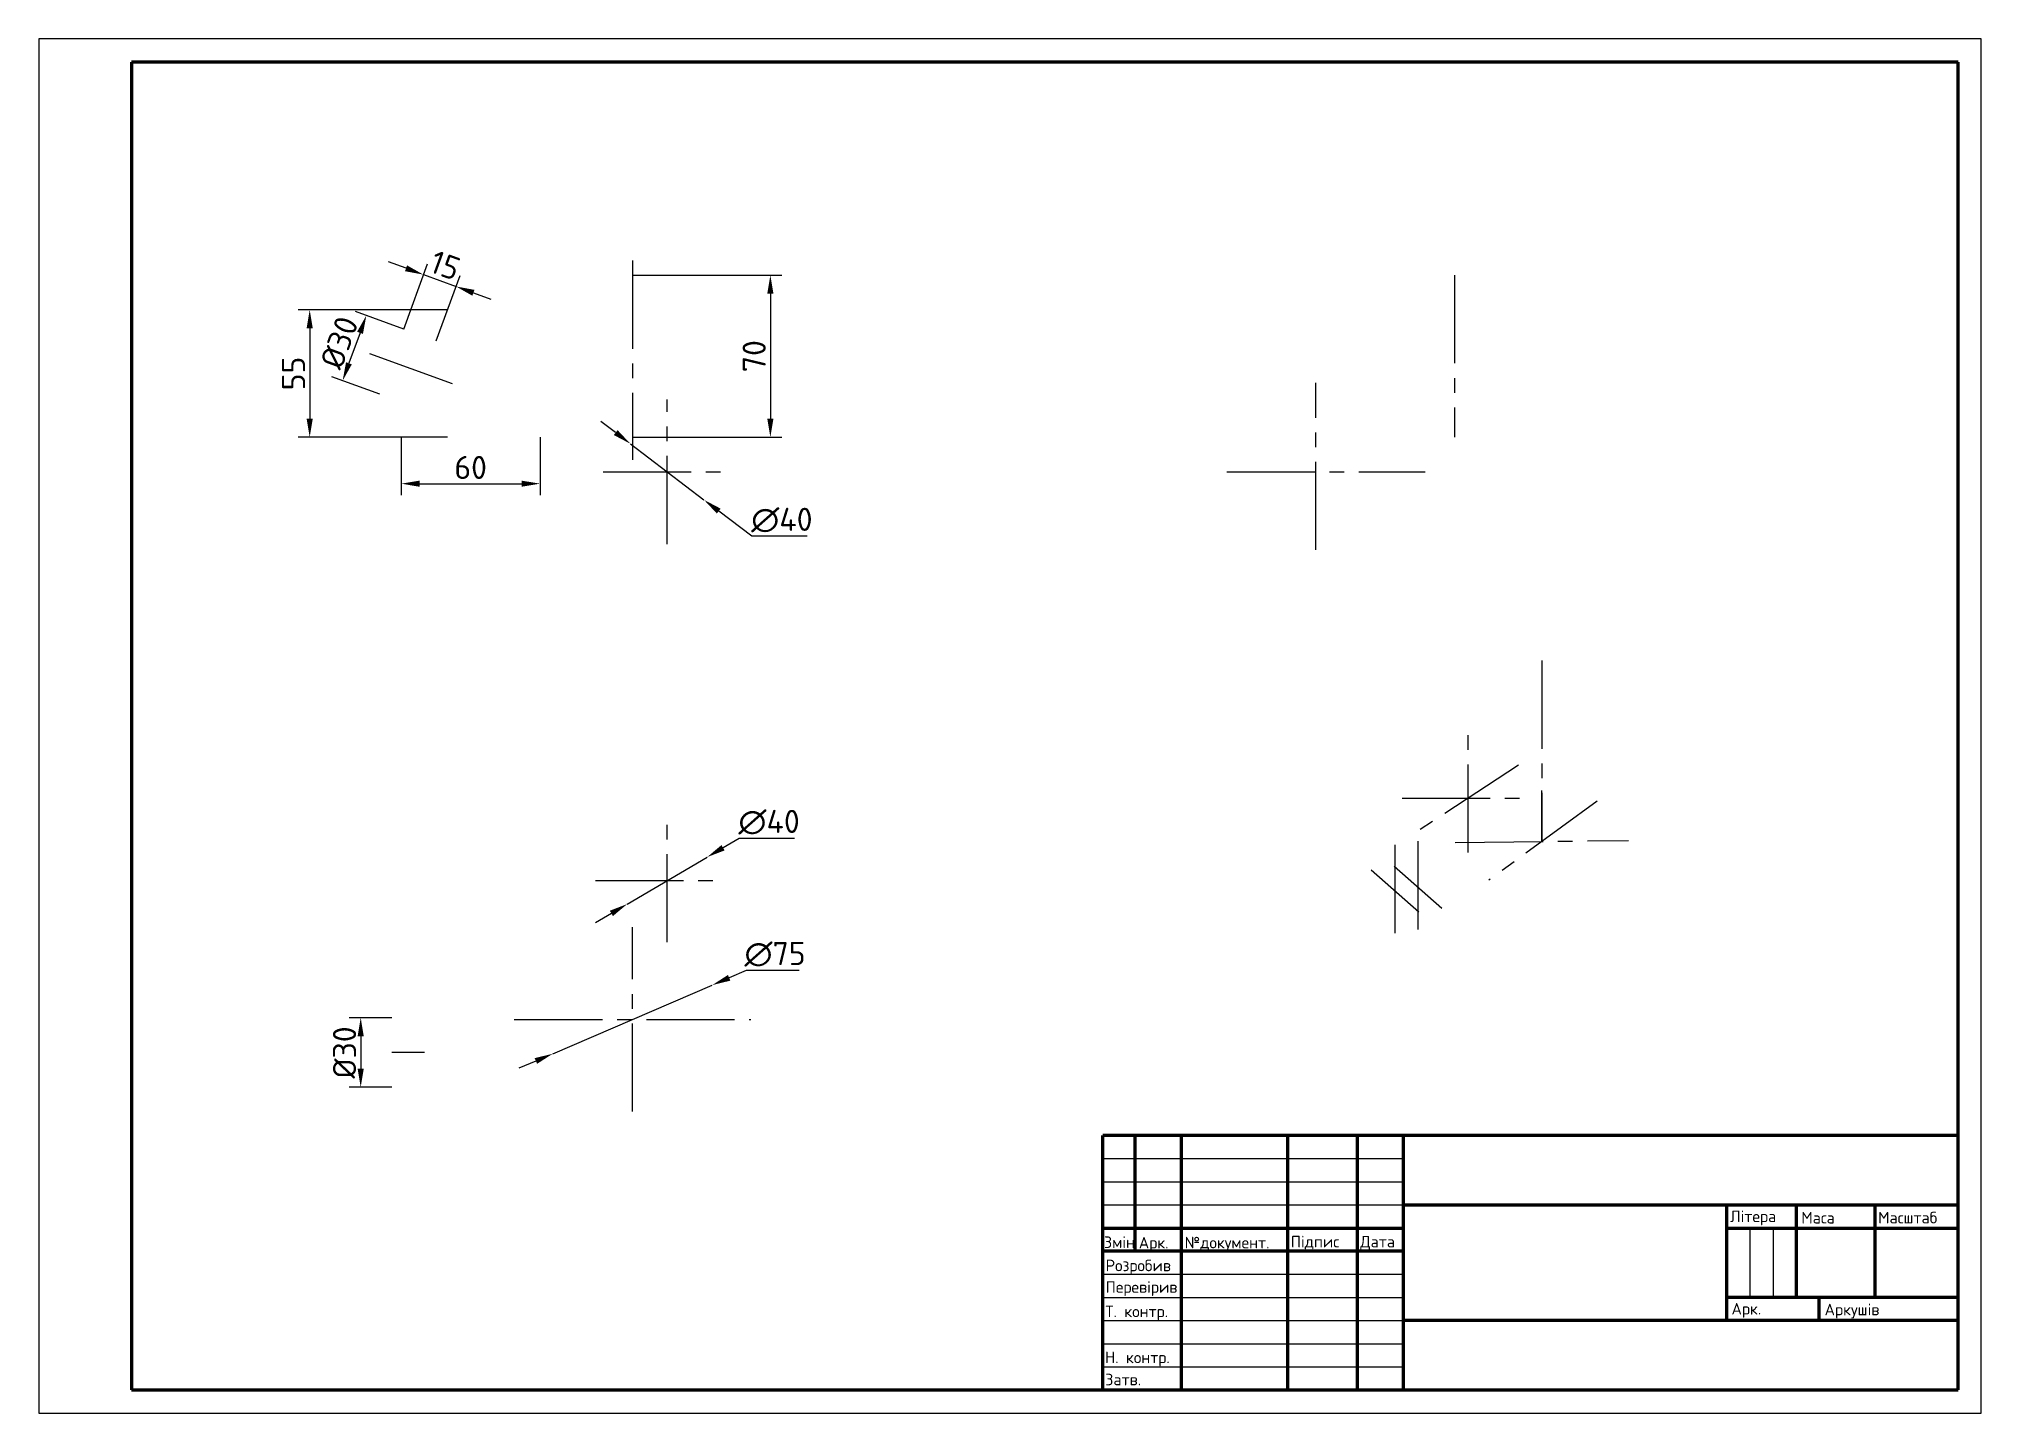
# Paper-space layout 'Layout3' of a CAD drawing. Header units: millimetres. Extents: x 0 to 420, y 0 to 297.
import ezdxf

# ---------------------------------------------------------------- set-up
doc = ezdxf.new("R2010")
doc.units = ezdxf.units.MM
doc.linetypes.add('CENTER2', pattern=[28.575, 19.05, -3.175, 3.175, -3.175])
doc.layers.get('0').update_dxf_attribs({"color": 31})
for name, color, linetype in [('dim', 171, 'Continuous'), ('osi', 51, 'CENTER2'), ('r-text', 45, 'Continuous')]:
    doc.layers.add(name, color=color, linetype=linetype)
doc.layers.add('r-kontyr', color=93, linetype='Continuous', lineweight=70)
doc.layers.add('r-tonka', color=151, linetype='Continuous', lineweight=25)
doc.styles.add('ДСТУ', font='isocpeur.ttf', dxfattribs={"height": 5})
doc.dimstyles.new('ДСТУ', dxfattribs={"dimtxt": 2.5, "dimasz": 4, "dimexe": 2.5, "dimexo": 0, "dimgap": 1, "dimtad": 1, "dimtoh": 1, "dimtxsty": 'ДСТУ', "dimcen": 2.5, "dimadec": 0, "dimazin": 0, "dimtfac": 1, "dimtmove": 0, "dimatfit": 3, "dimfxl": 1, "dimarcsym": 0})

# ---------------------------------------------------------------- blocks, each defined once
blk = doc.blocks.new('*D18')
at = {"layer": 'Defpoints', "color": 0, "transparency": 16777216}
for p in [(145.6, 92.5), (111.15, 77.68)]:
    blk.add_point(p, dxfattribs=at)
at = {"layer": 'dim', "color": 0, "lineweight": -2, "transparency": 16777216}
for p, q in [((111.15, 77.68), (145.6, 92.5)), ((152.94, 95.67), (149.27, 94.09)), ((164.44, 95.67), (152.94, 95.67)), ((107.48, 76.1), (103.8, 74.52))]:
    blk.add_line(p, q, dxfattribs=at)
at = {"layer": 'dim', "color": 0, "transparency": 16777216}
for points in [[(149.01, 94.7), (149.53, 93.47), (145.6, 92.5)], [(107.21, 76.71), (107.74, 75.49), (111.15, 77.68)]]:
    blk.add_solid(points, dxfattribs=at)
at = {"layer": 'dim', "color": 0, "transparency": 16777216, "insert": (159.19, 99.17), "char_height": 5, "attachment_point": 5, "style": 'ДСТУ'}
blk.add_mtext('∅75', dxfattribs=at)
blk = doc.blocks.new('*D19')
at = {"layer": 'Defpoints', "color": 0, "transparency": 16777216}
for p in [(144.5, 120.16), (127.25, 110.03)]:
    blk.add_point(p, dxfattribs=at)
at = {"layer": 'dim', "color": 0, "lineweight": -2, "transparency": 16777216}
for p, q in [((151.4, 124.21), (147.95, 122.18)), ((163.4, 124.21), (151.4, 124.21)), ((127.25, 110.03), (144.5, 120.16)), ((123.8, 108), (120.35, 105.98))]:
    blk.add_line(p, q, dxfattribs=at)
at = {"layer": 'dim', "color": 0, "transparency": 16777216}
for points in [[(147.61, 122.76), (148.28, 121.61), (144.5, 120.16)], [(123.46, 108.58), (124.14, 107.43), (127.25, 110.03)]]:
    blk.add_solid(points, dxfattribs=at)
at = {"layer": 'dim', "color": 0, "transparency": 16777216, "insert": (157.9, 127.71), "char_height": 5, "attachment_point": 5, "style": 'ДСТУ'}
blk.add_mtext('∅40', dxfattribs=at)
blk = doc.blocks.new('*D20')
at = {"layer": 'Defpoints', "color": 0, "transparency": 16777216}
for p in [(78.89, 234.29), (65.69, 223.13), (73.76, 220.2)]:
    blk.add_point(p, dxfattribs=at)
at = {"layer": 'osi', "color": 0, "lineweight": -2, "transparency": 16777216}
for p, q in [((78.89, 234.29), (68.47, 238.08)), ((69.45, 233.47), (67.06, 226.89)), ((73.76, 220.2), (63.34, 223.99))]:
    blk.add_line(p, q, dxfattribs=at)
at = {"layer": 'osi', "color": 0, "transparency": 16777216}
for points in [[(68.82, 233.7), (70.08, 233.24), (70.82, 237.23)], [(66.43, 227.12), (67.68, 226.66), (65.69, 223.13)]]:
    blk.add_solid(points, dxfattribs=at)
at = {"layer": 'osi', "color": 0, "transparency": 16777216, "insert": (64.96, 231.38), "char_height": 5, "attachment_point": 5, "rotation": 70.0169, "style": 'ДСТУ'}
blk.add_mtext('%%C30', dxfattribs=at)
blk = doc.blocks.new('*D21')
at = {"layer": 'Defpoints', "color": 0, "transparency": 16777216}
for p in [(90.21, 243.49), (78.89, 234.29), (85.94, 231.73)]:
    blk.add_point(p, dxfattribs=at)
at = {"layer": 'dim', "color": 0, "lineweight": -2, "transparency": 16777216}
for p, q in [((79.4, 247.42), (75.64, 248.78)), ((78.89, 234.29), (84.02, 248.4)), ((83.16, 246.05), (90.21, 243.49)), ((85.94, 231.73), (91.07, 245.84)), ((93.97, 242.12), (97.73, 240.75))]:
    blk.add_line(p, q, dxfattribs=at)
at = {"layer": 'dim', "color": 0, "transparency": 16777216}
for points in [[(79.63, 248.04), (79.18, 246.79), (83.16, 246.05)], [(94.2, 242.75), (93.74, 241.49), (90.21, 243.49)]]:
    blk.add_solid(points, dxfattribs=at)
at = {"layer": 'dim', "color": 0, "transparency": 16777216, "insert": (87.88, 248.06), "char_height": 5, "attachment_point": 5, "rotation": 340.0169, "style": 'ДСТУ'}
blk.add_mtext('15', dxfattribs=at)
blk = doc.blocks.new('*D22')
at = {"layer": 'Defpoints', "color": 0, "transparency": 16777216}
for p in [(88.37, 238.43), (58.57, 210.93), (88.37, 210.93)]:
    blk.add_point(p, dxfattribs=at)
at = {"layer": 'dim', "color": 0, "lineweight": -2, "transparency": 16777216}
for p, q in [((88.37, 238.43), (56.07, 238.43)), ((58.57, 234.43), (58.57, 214.93)), ((88.37, 210.93), (56.07, 210.93))]:
    blk.add_line(p, q, dxfattribs=at)
at = {"layer": 'dim', "color": 0, "transparency": 16777216}
for points in [[(57.9, 234.43), (59.23, 234.43), (58.57, 238.43)], [(57.9, 214.93), (59.23, 214.93), (58.57, 210.93)]]:
    blk.add_solid(points, dxfattribs=at)
at = {"layer": 'dim', "color": 0, "transparency": 16777216, "insert": (55.07, 224.68), "char_height": 5, "attachment_point": 5, "rotation": 90, "style": 'ДСТУ'}
blk.add_mtext('55', dxfattribs=at)
blk = doc.blocks.new('*D23')
at = {"layer": 'Defpoints', "color": 0, "transparency": 16777216}
for p in [(128.37, 245.93), (128.37, 210.93), (158.18, 210.93)]:
    blk.add_point(p, dxfattribs=at)
at = {"layer": 'dim', "color": 0, "lineweight": -2, "transparency": 16777216}
for p, q in [((128.37, 245.93), (160.68, 245.93)), ((158.18, 241.93), (158.18, 214.93)), ((128.37, 210.93), (160.68, 210.93))]:
    blk.add_line(p, q, dxfattribs=at)
at = {"layer": 'dim', "color": 0, "transparency": 16777216}
for points in [[(157.51, 241.93), (158.85, 241.93), (158.18, 245.93)], [(157.51, 214.93), (158.85, 214.93), (158.18, 210.93)]]:
    blk.add_solid(points, dxfattribs=at)
at = {"layer": 'dim', "color": 0, "transparency": 16777216, "insert": (154.68, 228.43), "char_height": 5, "attachment_point": 5, "rotation": 90, "style": 'ДСТУ'}
blk.add_mtext('70', dxfattribs=at)
blk = doc.blocks.new('*D24')
at = {"layer": 'Defpoints', "color": 0, "transparency": 16777216}
for p in [(78.37, 210.93), (108.37, 210.93), (108.37, 200.87)]:
    blk.add_point(p, dxfattribs=at)
at = {"layer": 'dim', "color": 0, "lineweight": -2, "transparency": 16777216}
for p, q in [((78.37, 210.93), (78.37, 198.37)), ((108.37, 210.93), (108.37, 198.37)), ((82.37, 200.87), (104.37, 200.87))]:
    blk.add_line(p, q, dxfattribs=at)
at = {"layer": 'dim', "color": 0, "transparency": 16777216}
for points in [[(82.37, 201.53), (82.37, 200.2), (78.37, 200.87)], [(104.37, 201.53), (104.37, 200.2), (108.37, 200.87)]]:
    blk.add_solid(points, dxfattribs=at)
at = {"layer": 'dim', "color": 0, "transparency": 16777216, "insert": (93.37, 204.37), "char_height": 5, "attachment_point": 5, "style": 'ДСТУ'}
blk.add_mtext('60', dxfattribs=at)
blk = doc.blocks.new('*D25')
at = {"layer": 'Defpoints', "color": 0, "transparency": 16777216}
for p in [(127.92, 209.49), (143.83, 197.37)]:
    blk.add_point(p, dxfattribs=at)
at = {"layer": 'dim', "color": 0, "lineweight": -2, "transparency": 16777216}
for p, q in [((124.73, 211.91), (121.55, 214.34)), ((127.92, 209.49), (143.83, 197.37)), ((154.17, 189.5), (147.01, 194.95)), ((166.17, 189.5), (154.17, 189.5))]:
    blk.add_line(p, q, dxfattribs=at)
at = {"layer": 'dim', "color": 0, "transparency": 16777216}
for points in [[(125.14, 212.44), (124.33, 211.38), (127.92, 209.49)], [(147.42, 195.48), (146.61, 194.42), (143.83, 197.37)]]:
    blk.add_solid(points, dxfattribs=at)
at = {"layer": 'dim', "color": 0, "transparency": 16777216, "insert": (160.67, 193), "char_height": 5, "attachment_point": 5, "style": 'ДСТУ'}
blk.add_mtext('∅40', dxfattribs=at)
blk = doc.blocks.new('*D26')
at = {"layer": 'Defpoints', "color": 0, "transparency": 16777216}
for p in [(76.32, 85.45), (69.6, 70.45), (76.32, 70.45)]:
    blk.add_point(p, dxfattribs=at)
at = {"layer": 'dim', "color": 0, "lineweight": -2, "transparency": 16777216}
for p, q in [((76.32, 85.45), (67.1, 85.45)), ((69.6, 81.45), (69.6, 74.45)), ((76.32, 70.45), (67.1, 70.45))]:
    blk.add_line(p, q, dxfattribs=at)
at = {"layer": 'dim', "color": 0, "transparency": 16777216}
for points in [[(68.93, 81.45), (70.26, 81.45), (69.6, 85.45)], [(68.93, 74.45), (70.26, 74.45), (69.6, 70.45)]]:
    blk.add_solid(points, dxfattribs=at)
at = {"layer": 'dim', "color": 0, "transparency": 16777216, "insert": (66.1, 77.95), "char_height": 5, "attachment_point": 5, "rotation": 90, "style": 'ДСТУ'}
blk.add_mtext('%%C30', dxfattribs=at)

psp = doc.layouts.new('Layout3')

# ---------------------------------------------------------------- linework, layer by layer
for p, q in [((230, 60), (230, 60)), ((365, 45), (365, 45)), ((230, 35), (230, 35)), ((230, 35), (230, 35)), ((230, 35), (230, 35)), ((230, 35), (230, 35)), ((380, 25), (380, 25)), ((415, 20), (415, 20)), ((247, 5), (247, 5)), ((247, 5), (247, 5)), ((247, 5), (247, 5)), ((247, 5), (247, 5)), ((247, 5), (247, 5)), ((247, 5), (247, 5)), ((247, 5), (247, 5))]:
    psp.add_line(p, q)
at = {"layer": 'osi'}
for p, q in [((128.3731, 249.0746), (128.3731, 206.0503)), ((306.1175, 245.9314), (306.1175, 210.9314)), ((71.498, 228.9996), (90.4957, 222.0914)), ((276.1175, 186.5549), (276.1175, 222.6296)), ((135.8731, 187.8188), (135.8731, 219.044)), ((121.9916, 203.4314), (149.7546, 203.4314)), ((256.8642, 203.4314), (299.7692, 203.4314)), ((325.0056, 162.6398), (325.0056, 123.7479)), ((309.0956, 121.1262), (309.0956, 146.8117)), ((319.9432, 140.0155), (298.2481, 125.8514)), ((325.0056, 123.7479), (325.0056, 134.5732)), ((325.0122, 123.5446), (325.0156, 134.5732)), ((294.8058, 132.9335), (320.8359, 132.9335)), ((336.9641, 132.2405), (313.5269, 115.1882)), ((135.8731, 101.7552), (135.8731, 128.4305)), ((293.2537, 103.7603), (293.2537, 123.0648)), ((298.2378, 104.545), (298.2378, 123.8495)), ((306.2688, 123.3413), (343.7556, 123.7479)), ((293.0964, 118.2172), (303.3791, 109.1563)), ((120.3648, 115.0929), (147.9989, 115.0929)), ((288.1124, 117.4324), (298.3951, 108.3715)), ((128.3731, 65.1792), (128.3731, 105.0065)), ((102.8111, 85.0929), (153.9351, 85.0929)), ((83.3731, 77.9482), (76.3246, 77.9482))]:
    psp.add_line(p, q, dxfattribs=at)
at = {"layer": 'r-kontyr'}
for p, q in [((415, 292), (20, 292)), ((20, 292), (20, 5)), ((415, 5), (415, 292)), ((229.9859, 60.0061), (229.9859, 5.0061)), ((415.086, 60), (230.086, 60)), ((237, 60), (237, 35)), ((247, 60), (247, 5)), ((270, 60), (270, 5)), ((285.086, 60), (285.086, 5)), ((295, 60), (295, 5)), ((295, 45), (415, 45)), ((365, 20), (365, 45)), ((380, 45), (380, 25)), ((397, 45), (397, 25)), ((230, 40), (295, 40)), ((365, 40), (415, 40)), ((295, 35), (230, 35)), ((415, 25), (365, 25)), ((385, 20), (385, 25)), ((415, 20), (295, 20)), ((20, 5), (415, 5))]:
    psp.add_line(p, q, dxfattribs=at)
at = {"layer": 'r-tonka'}
for p, q in [((420, 297), (0, 297)), ((0, 297), (0, 0)), ((420, 0), (420, 297)), ((230.086, 55), (295.086, 55)), ((289.6084, 55), (289.6084, 55)), ((229.9608, 50.0016), (294.9608, 50.0016)), ((229.9933, 45.0017), (294.9933, 45.0017)), ((370, 40), (370, 25)), ((375, 40), (375, 25)), ((229.9861, 30.0016), (294.9861, 30.0016)), ((229.9925, 25.0016), (294.9925, 25.0016)), ((229.9988, 20.0016), (294.9988, 20.0016)), ((230.0052, 15.0016), (295.0052, 15.0016)), ((229.9608, 10.0016), (294.9608, 10.0016)), ((0, 0), (420, 0))]:
    psp.add_line(p, q, dxfattribs=at)

# ---------------------------------------------------------------- texts
at = {"layer": 'r-text', "char_height": 2.5, "attachment_point": 1, "style": 'ДСТУ'}
for s, width, gutter_width, insert in [('Літера', 10, 12.5, (365.7195, 43.7789)), ('Маса', 10, 12.5, (381.1122, 43.4779)), ('Масштаб', 10, 12.5, (397.7233, 43.5056)), ('Змін', 10, 25, (230.326, 38.1896)), ('Арк.', 10, 12.5, (237.8485, 38.089)), ('\\pxi-3,l4,t4;№документ.', 22.428402, 12.5, (245.2567, 38.1121)), ('Підпис', 10, 12.5, (270.7197, 38.3154)), ('Розробив', 12.310712, 12.5, (230.6743, 33.1625)), ('Перевірив', 10, 12.5, (230.6743, 28.5006)), ('Т. контр.', 14.479532, 12.5, (230.6164, 23.2358)), ('Арк.', 10, 12.5, (366.016, 23.8067)), ('Аркушів', 10, 12.5, (386.1458, 23.6423)), ('Н. контр.', 14.841769, 12.5, (230.5356, 13.2927)), ('Затв.', 10, 12.5, (230.5985, 8.514))]:
    psp.add_mtext_dynamic_manual_height_columns(s, width=width, gutter_width=gutter_width, heights=[0], dxfattribs=dict(at, insert=insert))
at = {"layer": 'r-text', "insert": (285.727, 38.3154), "char_height": 2.5, "attachment_point": 1, "style": 'ДСТУ'}
psp.add_mtext('Дата', dxfattribs=at)

# ---------------------------------------------------------------- dimensions: what is measured, and where the dimension line sits
at = {"layer": 'dim'}
dim = psp.add_aligned_dim(p1=(78.8877, 234.2929), p2=(85.9362, 231.7298), distance=12.5095, dimstyle='ДСТУ', override={"dimlfac": -2}, dxfattribs=at)
dim.commit()
dim.dimension.update_dxf_attribs({"geometry": '*D21', "text_midpoint": (87.8831, 248.057)})
for base, p1, p2, picture, middle in [((158.1813, 210.9314), (128.3731, 245.9314), (128.3731, 210.9314), '*D23', (154.6813, 228.4314)), ((58.5667, 210.9314), (88.3731, 238.4314), (88.3731, 210.9314), '*D22', (55.0667, 224.6814))]:
    dim = psp.add_linear_dim(base=base, p1=p1, p2=p2, angle=90, dimstyle='ДСТУ', override={"dimlfac": -2}, dxfattribs=at)
    dim.commit()
    dim.dimension.update_dxf_attribs({"geometry": picture, "text_midpoint": middle})
for p1, p2, picture, middle in [((127.9167, 209.489), (143.8295, 197.3737), '*D25', (160.6729, 189.4988)), ((127.2496, 110.0297), (144.4966, 120.156), '*D19', (157.8954, 124.2065)), ((111.15, 77.6816), (145.5962, 92.5042), '*D18', (159.1947, 95.6663))]:
    dim = psp.add_diameter_dim_2p(p1=p1, p2=p2, dimstyle='ДСТУ', override={"dimlfac": -2}, dxfattribs=at)
    dim.commit()
    dim.dimension.update_dxf_attribs({"geometry": picture, "text_midpoint": middle, "dimtype": 163})
dim = psp.add_linear_dim(base=(108.3731, 200.8659), p1=(78.3731, 210.9314), p2=(108.3731, 210.9314), dimstyle='ДСТУ', override={"dimlfac": -2}, dxfattribs=at)
dim.commit()
dim.dimension.update_dxf_attribs({"geometry": '*D24', "text_midpoint": (93.3731, 204.3659)})
dim = psp.add_linear_dim(base=(69.5975, 70.4482), p1=(76.3246, 85.4482), p2=(76.3246, 70.4482), angle=90, text='%%C<>', dimstyle='ДСТУ', override={"dimlfac": -2}, dxfattribs=at)
dim.commit()
dim.dimension.update_dxf_attribs({"geometry": '*D26', "text_midpoint": (66.0975, 77.9482)})
at = {"layer": 'osi'}
dim = psp.add_aligned_dim(p1=(78.8877, 234.2929), p2=(73.7616, 220.196), distance=-8.5881, text='%%C<>', dimstyle='ДСТУ', override={"dimlfac": -2}, dxfattribs=at)
dim.commit()
dim.dimension.update_dxf_attribs({"geometry": '*D20', "text_midpoint": (64.9643, 231.3755)})

doc.saveas('drawing.dxf')
